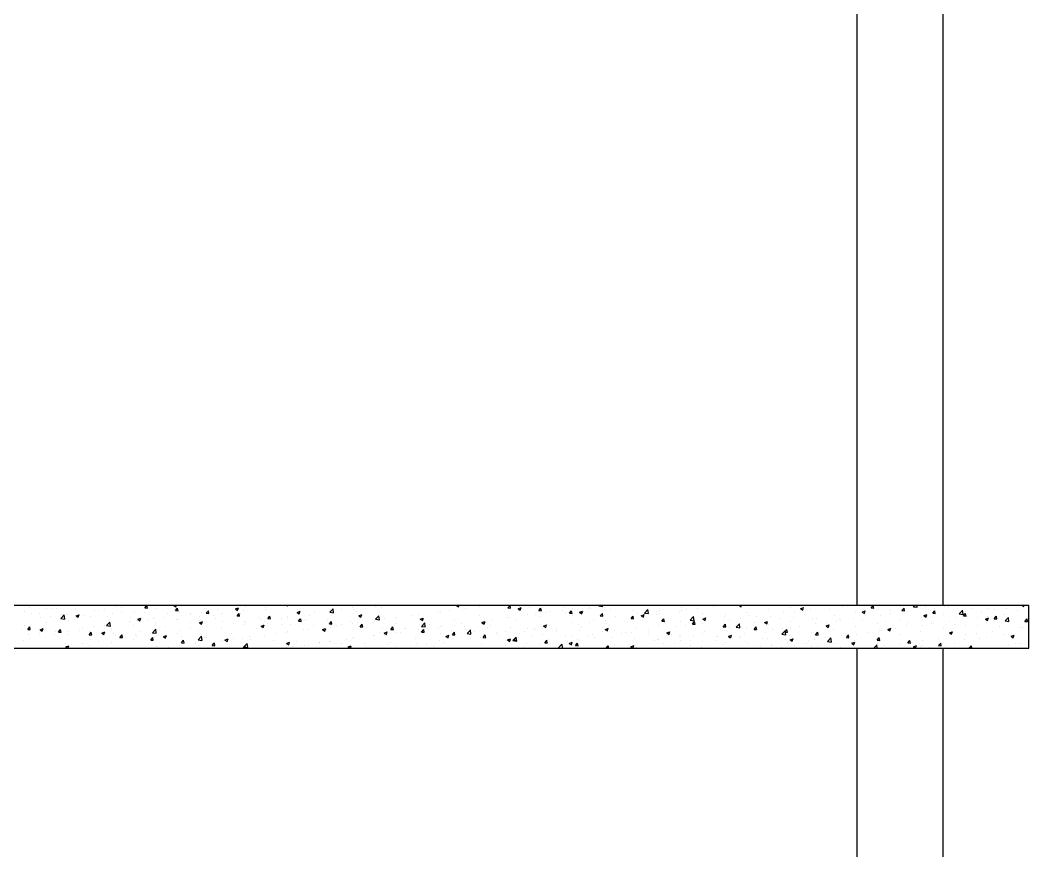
# Model space of a CAD drawing. Header units: metres. Extents: x -55 to 385, y 16 to 159.
# Drawn here: x -23.031 to -20.68, y 72.568 to 74.505 of the extents above; entities that cross this region are included whole.
import ezdxf

# ---------------------------------------------------------------- set-up
doc = ezdxf.new("R2010")
doc.units = ezdxf.units.M
doc.header["$MEASUREMENT"] = 0

msp = doc.modelspace()

# ---------------------------------------------------------------- linework, layer by layer
for p, q in [((-21.07956, 73.14066), (-21.07956, 76.04066)), ((-20.87956, 73.14066), (-20.87956, 75.24066)), ((-27.47955, 73.14066), (-20.67956, 73.14066)), ((-22.80791, 73.14066), (-22.80654, 73.14054)), ((-22.80647, 73.14066), (-22.80647, 73.14066)), ((-22.74079, 73.13479), (-22.73597, 73.14054)), ((-22.73475, 73.13438), (-22.7359, 73.14065)), ((-22.67317, 73.14031), (-22.67226, 73.14066)), ((-22.67317, 73.14031), (-22.6682, 73.13696)), ((-22.66813, 73.13707), (-22.66692, 73.14066)), ((-22.41285, 73.14066), (-22.40725, 73.13979)), ((-22.40717, 73.13988), (-22.40727, 73.14066)), ((-22.21838, 73.14028), (-22.21838, 73.14028)), ((-22.0143, 73.14053), (-22.01395, 73.14066)), ((-22.0143, 73.14053), (-22.00932, 73.13718)), ((-22.00925, 73.13729), (-22.00812, 73.14066)), ((-21.96203, 73.14066), (-21.95971, 73.14046)), ((-21.95963, 73.14057), (-21.95965, 73.14066)), ((-21.89396, 73.13471), (-21.88914, 73.14045)), ((-21.88791, 73.1343), (-21.88907, 73.14057)), ((-21.69406, 73.14031), (-21.69406, 73.14031)), ((-21.68233, 73.13927), (-21.681, 73.14066)), ((-21.67336, 73.13798), (-21.67368, 73.14066)), ((-21.3553, 73.14066), (-21.35045, 73.13739)), ((-21.35038, 73.1375), (-21.34932, 73.14066)), ((-21.12589, 73.1402), (-21.12589, 73.1402)), ((-21.11615, 73.14066), (-21.11287, 73.14038)), ((-21.1128, 73.14049), (-21.11283, 73.14066)), ((-21.08503, 73.13979), (-21.08503, 73.13979)), ((-21.04712, 73.13462), (-21.0423, 73.14037)), ((-21.04107, 73.13421), (-21.04223, 73.14048)), ((-20.97289, 73.14026), (-20.97289, 73.14026)), ((-20.94852, 73.13737), (-20.94537, 73.14066)), ((-20.93955, 73.13608), (-20.94009, 73.14066)), ((-20.72423, 73.1403), (-20.72423, 73.1403)), ((-20.6961, 73.14066), (-20.69158, 73.13761)), ((-20.6915, 73.13772), (-20.69052, 73.14066)), ((-20.67956, 73.04066), (-20.67956, 73.14066)), ((-23.02018, 73.12579), (-23.02018, 73.12579)), ((-23.00849, 73.13522), (-23.00849, 73.13522)), ((-23.00483, 73.12237), (-23.00483, 73.12237)), ((-22.9874, 73.12178), (-22.9874, 73.12178)), ((-22.96883, 73.13283), (-22.96883, 73.13283)), ((-22.9551, 73.13296), (-22.9551, 73.13296)), ((-22.94651, 73.13238), (-22.94651, 73.13238)), ((-22.9365, 73.10997), (-22.92872, 73.11809)), ((-22.93402, 73.11953), (-22.93402, 73.11953)), ((-22.92754, 73.10867), (-22.92864, 73.11817)), ((-22.92214, 73.11959), (-22.92214, 73.11959)), ((-22.91832, 73.13923), (-22.91832, 73.13923)), ((-22.90172, 73.1307), (-22.90172, 73.1307)), ((-22.90091, 73.11607), (-22.89391, 73.11876)), ((-22.89586, 73.11283), (-22.89383, 73.11887)), ((-22.88064, 73.11727), (-22.88064, 73.11727)), ((-22.85898, 73.1279), (-22.85898, 73.1279)), ((-22.84834, 73.12845), (-22.84834, 73.12845)), ((-22.83395, 73.1312), (-22.83395, 73.1312)), ((-22.81626, 73.12048), (-22.81626, 73.12048)), ((-22.79607, 73.13618), (-22.79607, 73.13618)), ((-22.79496, 73.12619), (-22.79496, 73.12619)), ((-22.76575, 73.12689), (-22.76575, 73.12689)), ((-22.74157, 73.12394), (-22.74157, 73.12394)), ((-22.74079, 73.13479), (-22.73482, 73.13427)), ((-22.71381, 73.13438), (-22.71381, 73.13438)), ((-22.68819, 73.12168), (-22.68819, 73.12168)), ((-22.66907, 73.12852), (-22.66425, 73.13426)), ((-22.66907, 73.12852), (-22.66309, 73.12799)), ((-22.66302, 73.12811), (-22.66418, 73.13437)), ((-22.65904, 73.12276), (-22.65904, 73.12276)), ((-22.63481, 73.11943), (-22.63481, 73.11943)), ((-22.63316, 73.12165), (-22.63316, 73.12165)), ((-22.60813, 73.12495), (-22.60813, 73.12495)), ((-22.60073, 73.13277), (-22.60073, 73.13277)), ((-22.59734, 73.12224), (-22.59252, 73.12799)), ((-22.59734, 73.12224), (-22.59137, 73.12172)), ((-22.59129, 73.12183), (-22.59245, 73.1281)), ((-22.58143, 73.11717), (-22.58143, 73.11717)), ((-22.57026, 73.12993), (-22.57026, 73.12993)), ((-22.56123, 73.12203), (-22.56123, 73.12203)), ((-22.52946, 73.1323), (-22.52246, 73.13499)), ((-22.52946, 73.1323), (-22.52449, 73.12895)), ((-22.52562, 73.11596), (-22.5208, 73.12171)), ((-22.52441, 73.12906), (-22.52239, 73.1351)), ((-22.51957, 73.11555), (-22.52072, 73.12182)), ((-22.51845, 73.12083), (-22.51845, 73.12083)), ((-22.50989, 73.12908), (-22.50989, 73.12908)), ((-22.5071, 73.13825), (-22.5071, 73.13825)), ((-22.46013, 73.13084), (-22.46013, 73.13084)), ((-22.45938, 73.13548), (-22.45938, 73.13548)), ((-22.38575, 73.12429), (-22.37875, 73.12698)), ((-22.38575, 73.12429), (-22.38077, 73.12094)), ((-22.38231, 73.1187), (-22.38231, 73.1187)), ((-22.3807, 73.12105), (-22.37867, 73.1271)), ((-22.35731, 73.11673), (-22.35731, 73.11673)), ((-22.34444, 73.12369), (-22.34444, 73.12369)), ((-22.30942, 73.12462), (-22.30163, 73.13274)), ((-22.30942, 73.12462), (-22.30052, 73.12324)), ((-22.3068, 73.12313), (-22.3068, 73.12313)), ((-22.30045, 73.12332), (-22.30155, 73.13282)), ((-22.28128, 73.132), (-22.28128, 73.132)), ((-22.25625, 73.1353), (-22.25625, 73.1353)), ((-22.25486, 73.13063), (-22.25486, 73.13063)), ((-22.24698, 73.12587), (-22.24698, 73.12587)), ((-22.24203, 73.11629), (-22.23503, 73.11897)), ((-22.24203, 73.11629), (-22.23706, 73.11293)), ((-22.23699, 73.11304), (-22.23496, 73.11909)), ((-22.20352, 73.13767), (-22.20352, 73.13767)), ((-22.19373, 73.10677), (-22.19483, 73.11627)), ((-22.18866, 73.13588), (-22.18866, 73.13588)), ((-22.11862, 73.11744), (-22.11862, 73.11744)), ((-22.10228, 73.11828), (-22.10228, 73.11828)), ((-22.05547, 73.12575), (-22.05547, 73.12575)), ((-22.05094, 73.12532), (-22.05094, 73.12532)), ((-22.03043, 73.12905), (-22.03043, 73.12905)), ((-22.00043, 73.13172), (-22.00043, 73.13172)), ((-21.99256, 73.13403), (-21.99256, 73.13403)), ((-21.95952, 73.11626), (-21.95952, 73.11626)), ((-21.94849, 73.13922), (-21.94849, 73.13922)), ((-21.9012, 73.12627), (-21.9012, 73.12627)), ((-21.89396, 73.13471), (-21.88798, 73.13418)), ((-21.87059, 73.13252), (-21.86358, 73.13521)), ((-21.87059, 73.13252), (-21.86561, 73.12917)), ((-21.86799, 73.13895), (-21.86799, 73.13895)), ((-21.86554, 73.12928), (-21.86351, 73.13532)), ((-21.84785, 73.11937), (-21.84785, 73.11937)), ((-21.84288, 73.13628), (-21.84288, 73.13628)), ((-21.82965, 73.1195), (-21.82965, 73.1195)), ((-21.82223, 73.12843), (-21.81741, 73.13418)), ((-21.82223, 73.12843), (-21.81625, 73.12791)), ((-21.81618, 73.12802), (-21.81734, 73.13429)), ((-21.8146, 73.13669), (-21.8146, 73.13669)), ((-21.80462, 73.1228), (-21.80462, 73.1228)), ((-21.79591, 73.12687), (-21.79591, 73.12687)), ((-21.76674, 73.12779), (-21.76674, 73.12779)), ((-21.76122, 73.13444), (-21.76122, 73.13444)), ((-21.7606, 73.12434), (-21.7606, 73.12434)), ((-21.75051, 73.12216), (-21.74568, 73.1279)), ((-21.75051, 73.12216), (-21.74453, 73.12163)), ((-21.74446, 73.12175), (-21.74561, 73.12801)), ((-21.74457, 73.13391), (-21.74457, 73.13391)), ((-21.72687, 73.12451), (-21.71987, 73.1272)), ((-21.72687, 73.12451), (-21.7219, 73.12116)), ((-21.72183, 73.12127), (-21.7198, 73.12731)), ((-21.70784, 73.13218), (-21.70784, 73.13218)), ((-21.70359, 73.1361), (-21.70359, 73.1361)), ((-21.70228, 73.13435), (-21.70228, 73.13435)), ((-21.68233, 73.13927), (-21.67344, 73.13789)), ((-21.67878, 73.11588), (-21.67396, 73.12163)), ((-21.67855, 73.1394), (-21.67855, 73.1394)), ((-21.67273, 73.11547), (-21.67389, 73.12174)), ((-21.65446, 73.12993), (-21.65446, 73.12993)), ((-21.60107, 73.12767), (-21.60107, 73.12767)), ((-21.59199, 73.12156), (-21.59199, 73.12156)), ((-21.58316, 73.1165), (-21.57616, 73.11919)), ((-21.58316, 73.1165), (-21.57819, 73.11315)), ((-21.5788, 73.11655), (-21.5788, 73.11655)), ((-21.57811, 73.11326), (-21.57609, 73.1193)), ((-21.57561, 73.12272), (-21.56782, 73.13084)), ((-21.57561, 73.12272), (-21.56671, 73.12134)), ((-21.56664, 73.12142), (-21.56774, 73.13092)), ((-21.54769, 73.12542), (-21.54769, 73.12542)), ((-21.54745, 73.11937), (-21.54745, 73.11937)), ((-21.54148, 73.12796), (-21.54148, 73.12796)), ((-21.54092, 73.12154), (-21.54092, 73.12154)), ((-21.49431, 73.12316), (-21.49431, 73.12316)), ((-21.48954, 73.13546), (-21.48954, 73.13546)), ((-21.48913, 73.12938), (-21.48913, 73.12938)), ((-21.47777, 73.12985), (-21.47777, 73.12985)), ((-21.45274, 73.13315), (-21.45274, 73.13315)), ((-21.44093, 73.12091), (-21.44093, 73.12091)), ((-21.43081, 73.13939), (-21.43081, 73.13939)), ((-21.41486, 73.13813), (-21.41486, 73.13813)), ((-21.38755, 73.11865), (-21.38755, 73.11865)), ((-21.33697, 73.12311), (-21.33697, 73.12311)), ((-21.33416, 73.1164), (-21.33416, 73.1164)), ((-21.28562, 73.13015), (-21.28562, 73.13015)), ((-21.25195, 73.1236), (-21.25195, 73.1236)), ((-21.23511, 73.13656), (-21.23511, 73.13656)), ((-21.22692, 73.1269), (-21.22692, 73.1269)), ((-21.21171, 73.13274), (-21.20471, 73.13543)), ((-21.21171, 73.13274), (-21.20674, 73.12938)), ((-21.20667, 73.1295), (-21.20464, 73.13554)), ((-21.20167, 73.11977), (-21.20167, 73.11977)), ((-21.18904, 73.13189), (-21.18904, 73.13189)), ((-21.14335, 73.12978), (-21.14335, 73.12978)), ((-21.13304, 73.1178), (-21.13304, 73.1178)), ((-21.08253, 73.12421), (-21.08253, 73.12421)), ((-21.068, 73.12473), (-21.061, 73.12742)), ((-21.068, 73.12473), (-21.06302, 73.12138)), ((-21.06295, 73.12149), (-21.06092, 73.12753)), ((-21.06107, 73.11783), (-21.06107, 73.11783)), ((-21.04712, 73.13462), (-21.04114, 73.1341)), ((-21.0306, 73.1317), (-21.0306, 73.1317)), ((-21.02613, 73.11736), (-21.02613, 73.11736)), ((-21.00275, 73.12784), (-21.00275, 73.12784)), ((-21.0011, 73.12065), (-21.0011, 73.12065)), ((-20.97925, 73.13874), (-20.97925, 73.13874)), ((-20.97539, 73.12835), (-20.97057, 73.13409)), ((-20.97539, 73.12835), (-20.96942, 73.12783)), ((-20.96935, 73.12794), (-20.9705, 73.13421)), ((-20.96323, 73.12564), (-20.96323, 73.12564)), ((-20.94852, 73.13737), (-20.93963, 73.13599)), ((-20.94443, 73.13785), (-20.94443, 73.13785)), ((-20.92429, 73.11672), (-20.91728, 73.11941)), ((-20.92429, 73.11672), (-20.91931, 73.11337)), ((-20.91951, 73.13801), (-20.91951, 73.13801)), ((-20.91924, 73.11348), (-20.91721, 73.11952)), ((-20.90367, 73.12207), (-20.89885, 73.12782)), ((-20.90367, 73.12207), (-20.89769, 73.12155)), ((-20.90007, 73.13395), (-20.90007, 73.13395)), ((-20.89762, 73.12166), (-20.89878, 73.12793)), ((-20.87802, 73.11936), (-20.87802, 73.11936)), ((-20.87504, 73.13725), (-20.87504, 73.13725)), ((-20.86612, 73.13575), (-20.86612, 73.13575)), ((-20.8418, 73.12082), (-20.83401, 73.12894)), ((-20.8418, 73.12082), (-20.8329, 73.11944)), ((-20.83283, 73.11952), (-20.83393, 73.12902)), ((-20.83194, 73.1158), (-20.82712, 73.12154)), ((-20.82589, 73.11539), (-20.82705, 73.12166)), ((-20.82667, 73.1264), (-20.82667, 73.1264)), ((-20.81274, 73.13349), (-20.81274, 73.13349)), ((-20.78961, 73.12288), (-20.78961, 73.12288)), ((-20.77616, 73.1328), (-20.77616, 73.1328)), ((-20.75936, 73.13124), (-20.75936, 73.13124)), ((-20.73741, 73.11939), (-20.73741, 73.11939)), ((-20.73129, 73.13289), (-20.73129, 73.13289)), ((-20.70598, 73.12898), (-20.70598, 73.12898)), ((-22.98504, 73.1113), (-22.98504, 73.1113)), ((-22.97005, 73.09954), (-22.97005, 73.09954)), ((-22.96001, 73.1146), (-22.96001, 73.1146)), ((-22.9365, 73.10997), (-22.92761, 73.10859)), ((-22.91954, 73.10595), (-22.91954, 73.10595)), ((-22.90091, 73.11607), (-22.89593, 73.11271)), ((-22.8676, 73.11344), (-22.8676, 73.11344)), ((-22.834, 73.09273), (-22.834, 73.09273)), ((-22.82978, 73.09342), (-22.82199, 73.10153)), ((-22.82978, 73.09342), (-22.82089, 73.09204)), ((-22.82725, 73.11502), (-22.82725, 73.11502)), ((-22.82238, 73.09674), (-22.82238, 73.09674)), ((-22.82081, 73.09212), (-22.82192, 73.10162)), ((-22.77568, 73.10274), (-22.77568, 73.10274)), ((-22.77387, 73.11276), (-22.77387, 73.11276)), ((-22.76696, 73.0936), (-22.76696, 73.0936)), ((-22.75923, 73.10506), (-22.75923, 73.10506)), ((-22.7572, 73.10806), (-22.75222, 73.1047)), ((-22.7572, 73.10806), (-22.75019, 73.11075)), ((-22.75215, 73.10482), (-22.75012, 73.11086)), ((-22.73419, 73.10835), (-22.73419, 73.10835)), ((-22.72049, 73.11051), (-22.72049, 73.11051)), ((-22.71736, 73.11275), (-22.71736, 73.11275)), ((-22.71502, 73.10109), (-22.71502, 73.10109)), ((-22.69632, 73.11334), (-22.69632, 73.11334)), ((-22.66711, 73.10825), (-22.66711, 73.10825)), ((-22.66368, 73.10814), (-22.66368, 73.10814)), ((-22.63508, 73.10081), (-22.63508, 73.10081)), ((-22.61373, 73.10599), (-22.61373, 73.10599)), ((-22.61348, 73.10005), (-22.60648, 73.10274)), ((-22.61348, 73.10005), (-22.60851, 73.0967)), ((-22.61317, 73.11454), (-22.61317, 73.11454)), ((-22.60844, 73.09681), (-22.60641, 73.10285)), ((-22.57676, 73.11082), (-22.57676, 73.11082)), ((-22.56034, 73.10374), (-22.56034, 73.10374)), ((-22.53341, 73.09881), (-22.53341, 73.09881)), ((-22.52805, 73.11492), (-22.52805, 73.11492)), ((-22.52562, 73.11596), (-22.51964, 73.11544)), ((-22.5111, 73.09579), (-22.5111, 73.09579)), ((-22.50837, 73.1021), (-22.50837, 73.1021)), ((-22.50696, 73.10148), (-22.50696, 73.10148)), ((-22.47466, 73.11266), (-22.47466, 73.11266)), ((-22.4705, 73.10709), (-22.4705, 73.10709)), ((-22.46977, 73.09204), (-22.46277, 73.09473)), ((-22.46472, 73.0888), (-22.46269, 73.09484)), ((-22.46059, 73.10219), (-22.46059, 73.10219)), ((-22.45389, 73.10969), (-22.44907, 73.11543)), ((-22.45389, 73.10969), (-22.44791, 73.10917)), ((-22.45358, 73.09923), (-22.45358, 73.09923)), ((-22.44784, 73.10928), (-22.449, 73.11555)), ((-22.42194, 73.09584), (-22.42194, 73.09584)), ((-22.42128, 73.11041), (-22.42128, 73.11041)), ((-22.40865, 73.10969), (-22.40865, 73.10969)), ((-22.40735, 73.1154), (-22.40735, 73.1154)), ((-22.4002, 73.09697), (-22.4002, 73.09697)), ((-22.38216, 73.10341), (-22.37734, 73.10916)), ((-22.38216, 73.10341), (-22.37619, 73.10289)), ((-22.37612, 73.103), (-22.37727, 73.10927)), ((-22.3679, 73.10815), (-22.3679, 73.10815)), ((-22.36362, 73.10585), (-22.36362, 73.10585)), ((-22.34681, 73.09472), (-22.34681, 73.09472)), ((-22.31452, 73.10589), (-22.31452, 73.10589)), ((-22.31044, 73.09714), (-22.30562, 73.10288)), ((-22.31044, 73.09714), (-22.30446, 73.09662)), ((-22.30439, 73.09673), (-22.30555, 73.103)), ((-22.3053, 73.11586), (-22.3053, 73.11586)), ((-22.28256, 73.09586), (-22.28256, 73.09586)), ((-22.26113, 73.10364), (-22.26113, 73.10364)), ((-22.25608, 73.09734), (-22.25608, 73.09734)), ((-22.24468, 73.10084), (-22.24468, 73.10084)), ((-22.23871, 73.09086), (-22.23389, 73.09661)), ((-22.23266, 73.09045), (-22.23382, 73.09672)), ((-22.20775, 73.10138), (-22.20775, 73.10138)), ((-22.20473, 73.10438), (-22.20473, 73.10438)), ((-22.20269, 73.10807), (-22.19491, 73.11619)), ((-22.20269, 73.10807), (-22.1938, 73.10669)), ((-22.18153, 73.10916), (-22.18153, 73.10916)), ((-22.15649, 73.11245), (-22.15649, 73.11245)), ((-22.15437, 73.09913), (-22.15437, 73.09913)), ((-22.15422, 73.11078), (-22.15422, 73.11078)), ((-22.10099, 73.09687), (-22.10099, 73.09687)), ((-22.09832, 73.10828), (-22.09132, 73.11096)), ((-22.09832, 73.10828), (-22.09335, 73.10492)), ((-22.09597, 73.09152), (-22.08818, 73.09964)), ((-22.09327, 73.10503), (-22.09125, 73.11108)), ((-22.087, 73.09022), (-22.08811, 73.09972)), ((-22.07615, 73.09624), (-22.07615, 73.09624)), ((-22.04761, 73.09462), (-22.04761, 73.09462)), ((-22.01887, 73.09459), (-22.01887, 73.09459)), ((-22.01784, 73.10625), (-22.01784, 73.10625)), ((-22.00164, 73.09843), (-22.00164, 73.09843)), ((-21.95571, 73.10291), (-21.95571, 73.10291)), ((-21.95461, 73.10027), (-21.94761, 73.10296)), ((-21.95461, 73.10027), (-21.94963, 73.09691)), ((-21.94971, 73.10593), (-21.94971, 73.10593)), ((-21.94956, 73.09703), (-21.94753, 73.10307)), ((-21.93555, 73.0943), (-21.93555, 73.0943)), ((-21.93068, 73.1062), (-21.93068, 73.1062)), ((-21.89836, 73.11297), (-21.89836, 73.11297)), ((-21.8928, 73.11119), (-21.8928, 73.11119)), ((-21.87724, 73.10431), (-21.87724, 73.10431)), ((-21.81892, 73.11432), (-21.81892, 73.11432)), ((-21.8109, 73.09226), (-21.80389, 73.09495)), ((-21.80585, 73.08902), (-21.80382, 73.09506)), ((-21.79713, 73.09358), (-21.79713, 73.09358)), ((-21.74578, 73.10062), (-21.74578, 73.10062)), ((-21.72989, 73.09666), (-21.72989, 73.09666)), ((-21.70486, 73.09995), (-21.70486, 73.09995)), ((-21.69527, 73.10702), (-21.69527, 73.10702)), ((-21.67878, 73.11588), (-21.6728, 73.11536)), ((-21.66699, 73.10494), (-21.66699, 73.10494)), ((-21.66409, 73.09935), (-21.66409, 73.09935)), ((-21.64334, 73.11452), (-21.64334, 73.11452)), ((-21.60705, 73.10961), (-21.60223, 73.11535)), ((-21.60705, 73.10961), (-21.60108, 73.10908)), ((-21.60577, 73.10936), (-21.60577, 73.10936)), ((-21.60383, 73.11326), (-21.60383, 73.11326)), ((-21.601, 73.1092), (-21.60216, 73.11546)), ((-21.5427, 73.09467), (-21.5427, 73.09467)), ((-21.53533, 73.10333), (-21.53051, 73.10908)), ((-21.53533, 73.10333), (-21.52935, 73.10281)), ((-21.52928, 73.10292), (-21.53044, 73.10919)), ((-21.49076, 73.10217), (-21.49076, 73.10217)), ((-21.47904, 73.09371), (-21.47904, 73.09371)), ((-21.46888, 73.10617), (-21.46109, 73.11429)), ((-21.46888, 73.10617), (-21.45999, 73.10479)), ((-21.4636, 73.09706), (-21.45878, 73.1028)), ((-21.4636, 73.09706), (-21.45762, 73.09653)), ((-21.45992, 73.10487), (-21.46102, 73.11437)), ((-21.45755, 73.09665), (-21.45871, 73.10291)), ((-21.44117, 73.09869), (-21.44117, 73.09869)), ((-21.43945, 73.1085), (-21.43245, 73.11118)), ((-21.43945, 73.1085), (-21.43447, 73.10514)), ((-21.43941, 73.10921), (-21.43941, 73.10921)), ((-21.4344, 73.10525), (-21.43237, 73.11129)), ((-21.39188, 73.09078), (-21.38705, 73.09653)), ((-21.3889, 73.11561), (-21.3889, 73.11561)), ((-21.38583, 73.09037), (-21.38698, 73.09664)), ((-21.37801, 73.10701), (-21.37801, 73.10701)), ((-21.36216, 73.08962), (-21.35437, 73.09774)), ((-21.35319, 73.08832), (-21.3543, 73.09782)), ((-21.35298, 73.1103), (-21.35298, 73.1103)), ((-21.31831, 73.09975), (-21.31831, 73.09975)), ((-21.31511, 73.11529), (-21.31511, 73.11529)), ((-21.29573, 73.10049), (-21.28873, 73.10317)), ((-21.29573, 73.10049), (-21.29076, 73.09713)), ((-21.29069, 73.09724), (-21.28866, 73.10329)), ((-21.28684, 73.09686), (-21.28684, 73.09686)), ((-21.28078, 73.11414), (-21.28078, 73.11414)), ((-21.25999, 73.10976), (-21.25999, 73.10976)), ((-21.23633, 73.10327), (-21.23633, 73.10327)), ((-21.2274, 73.11188), (-21.2274, 73.11188)), ((-21.18439, 73.11076), (-21.18439, 73.11076)), ((-21.17771, 73.09781), (-21.17771, 73.09781)), ((-21.17402, 73.10963), (-21.17402, 73.10963)), ((-21.1522, 73.10076), (-21.1522, 73.10076)), ((-21.15202, 73.09248), (-21.14502, 73.09517)), ((-21.14697, 73.08923), (-21.14495, 73.09528)), ((-21.12716, 73.10405), (-21.12716, 73.10405)), ((-21.12063, 73.10737), (-21.12063, 73.10737)), ((-21.11939, 73.10782), (-21.11939, 73.10782)), ((-21.08929, 73.10904), (-21.08929, 73.10904)), ((-21.06725, 73.10512), (-21.06725, 73.10512)), ((-21.03181, 73.09841), (-21.03181, 73.09841)), ((-21.01387, 73.10286), (-21.01387, 73.10286)), ((-20.98047, 73.10546), (-20.98047, 73.10546)), ((-20.96456, 73.09285), (-20.96456, 73.09285)), ((-20.96049, 73.10061), (-20.96049, 73.10061)), ((-20.92996, 73.11186), (-20.92996, 73.11186)), ((-20.92638, 73.09451), (-20.92638, 73.09451)), ((-20.9071, 73.09835), (-20.9071, 73.09835)), ((-20.90624, 73.10286), (-20.90624, 73.10286)), ((-20.90135, 73.09781), (-20.90135, 73.09781)), ((-20.86347, 73.10279), (-20.86347, 73.10279)), ((-20.85372, 73.0961), (-20.85372, 73.0961)), ((-20.84792, 73.11287), (-20.84792, 73.11287)), ((-20.83194, 73.1158), (-20.82597, 73.11528)), ((-20.82789, 73.09311), (-20.82789, 73.09311)), ((-20.80034, 73.09384), (-20.80034, 73.09384)), ((-20.80032, 73.11111), (-20.80032, 73.11111)), ((-20.78057, 73.10871), (-20.77357, 73.1114)), ((-20.78057, 73.10871), (-20.7756, 73.10536)), ((-20.77738, 73.09951), (-20.77738, 73.09951)), ((-20.77553, 73.10547), (-20.7735, 73.11151)), ((-20.77528, 73.1144), (-20.77528, 73.1144)), ((-20.76022, 73.10952), (-20.7554, 73.11527)), ((-20.76022, 73.10952), (-20.75424, 73.109)), ((-20.75417, 73.10911), (-20.75532, 73.11538)), ((-20.73507, 73.10427), (-20.72728, 73.11239)), ((-20.73507, 73.10427), (-20.72618, 73.10289)), ((-20.7261, 73.10297), (-20.72721, 73.11247)), ((-20.72544, 73.10701), (-20.72544, 73.10701)), ((-20.68849, 73.10325), (-20.68367, 73.10899)), ((-20.68849, 73.10325), (-20.68251, 73.10272)), ((-20.68244, 73.10284), (-20.6836, 73.1091)), ((-23.02838, 73.08438), (-23.02838, 73.08438)), ((-23.02139, 73.0925), (-23.02139, 73.0925)), ((-23.01382, 73.08467), (-23.009, 73.09042)), ((-23.01382, 73.08467), (-23.00785, 73.08415)), ((-23.01135, 73.07186), (-23.01135, 73.07186)), ((-23.00777, 73.08426), (-23.00893, 73.09053)), ((-22.98632, 73.07516), (-22.98632, 73.07516)), ((-22.98493, 73.08381), (-22.97793, 73.0865)), ((-22.98493, 73.08381), (-22.97996, 73.08046)), ((-22.97988, 73.08057), (-22.97786, 73.08662)), ((-22.975, 73.08213), (-22.975, 73.08213)), ((-22.95064, 73.07271), (-22.95064, 73.07271)), ((-22.94844, 73.08015), (-22.94844, 73.08015)), ((-22.9421, 73.0784), (-22.93728, 73.08414)), ((-22.9421, 73.0784), (-22.93612, 73.07787)), ((-22.93605, 73.07799), (-22.93721, 73.08426)), ((-22.92162, 73.07987), (-22.92162, 73.07987)), ((-22.92075, 73.07266), (-22.92075, 73.07266)), ((-22.89232, 73.08272), (-22.89232, 73.08272)), ((-22.88529, 73.08846), (-22.88529, 73.08846)), ((-22.87037, 73.07212), (-22.86555, 73.07787)), ((-22.87037, 73.07212), (-22.86439, 73.0716)), ((-22.86882, 73.08015), (-22.86882, 73.08015)), ((-22.86823, 73.07762), (-22.86823, 73.07762)), ((-22.86432, 73.07171), (-22.86548, 73.07798)), ((-22.86025, 73.09176), (-22.86025, 73.09176)), ((-22.84122, 73.07581), (-22.83422, 73.07849)), ((-22.84122, 73.07581), (-22.83624, 73.07245)), ((-22.83617, 73.07256), (-22.83414, 73.07861)), ((-22.81747, 73.08719), (-22.81747, 73.08719)), ((-22.81485, 73.07536), (-22.81485, 73.07536)), ((-22.81004, 73.07078), (-22.81004, 73.07078)), ((-22.79865, 73.06585), (-22.79382, 73.07159)), ((-22.7926, 73.06544), (-22.79375, 73.07171)), ((-22.76147, 73.07311), (-22.76147, 73.07311)), ((-22.75172, 73.08079), (-22.75172, 73.08079)), ((-22.72306, 73.07687), (-22.71527, 73.08498)), ((-22.72306, 73.07687), (-22.71416, 73.07549)), ((-22.72263, 73.0739), (-22.72263, 73.0739)), ((-22.71409, 73.07557), (-22.71519, 73.08506)), ((-22.70809, 73.07085), (-22.70809, 73.07085)), ((-22.6975, 73.0678), (-22.6905, 73.07048)), ((-22.6934, 73.0908), (-22.6934, 73.0908)), ((-22.69246, 73.06455), (-22.69043, 73.0706)), ((-22.66489, 73.07485), (-22.66489, 73.07485)), ((-22.65947, 73.08221), (-22.65947, 73.08221)), ((-22.63444, 73.08551), (-22.63444, 73.08551)), ((-22.61438, 73.08125), (-22.61438, 73.08125)), ((-22.59656, 73.09049), (-22.59656, 73.09049)), ((-22.56245, 73.08875), (-22.56245, 73.08875)), ((-22.53857, 73.07582), (-22.53857, 73.07582)), ((-22.48026, 73.08583), (-22.48026, 73.08583)), ((-22.46977, 73.09204), (-22.46479, 73.08869)), ((-22.43365, 73.07596), (-22.43365, 73.07596)), ((-22.40987, 73.0764), (-22.40987, 73.0764)), ((-22.40862, 73.07926), (-22.40862, 73.07926)), ((-22.37075, 73.08424), (-22.37075, 73.08424)), ((-22.35852, 73.08344), (-22.35852, 73.08344)), ((-22.32606, 73.08403), (-22.31905, 73.08672)), ((-22.32606, 73.08403), (-22.32108, 73.08068)), ((-22.32101, 73.08079), (-22.31898, 73.08683)), ((-22.30801, 73.08984), (-22.30801, 73.08984)), ((-22.30759, 73.09256), (-22.30759, 73.09256)), ((-22.29343, 73.09246), (-22.29343, 73.09246)), ((-22.24005, 73.09021), (-22.24005, 73.09021)), ((-22.23871, 73.09086), (-22.23274, 73.09034)), ((-22.20784, 73.06971), (-22.20784, 73.06971)), ((-22.20595, 73.07109), (-22.20595, 73.07109)), ((-22.19279, 73.07622), (-22.19279, 73.07622)), ((-22.18667, 73.08795), (-22.18667, 73.08795)), ((-22.1828, 73.07301), (-22.1828, 73.07301)), ((-22.18234, 73.07602), (-22.17534, 73.07871)), ((-22.18234, 73.07602), (-22.17737, 73.07267)), ((-22.1773, 73.07278), (-22.17527, 73.07882)), ((-22.16699, 73.08459), (-22.16217, 73.09033)), ((-22.16699, 73.08459), (-22.16101, 73.08407)), ((-22.16094, 73.08418), (-22.16209, 73.09045)), ((-22.15544, 73.07749), (-22.15544, 73.07749)), ((-22.14493, 73.078), (-22.14493, 73.078)), ((-22.13447, 73.08623), (-22.13447, 73.08623)), ((-22.13329, 73.0857), (-22.13329, 73.0857)), ((-22.1035, 73.08499), (-22.1035, 73.08499)), ((-22.09597, 73.09152), (-22.08708, 73.09014)), ((-22.09526, 73.07831), (-22.09044, 73.08406)), ((-22.09526, 73.07831), (-22.08928, 73.07779)), ((-22.08921, 73.0779), (-22.09037, 73.08417)), ((-22.08177, 73.08631), (-22.08177, 73.08631)), ((-22.0799, 73.08344), (-22.0799, 73.08344)), ((-22.05674, 73.08961), (-22.05674, 73.08961)), ((-22.05219, 73.07428), (-22.05219, 73.07428)), ((-22.05215, 73.09203), (-22.05215, 73.09203)), ((-22.03863, 73.06802), (-22.03163, 73.0707)), ((-22.03358, 73.06477), (-22.03156, 73.07082)), ((-22.02652, 73.08118), (-22.02652, 73.08118)), ((-22.02353, 73.07204), (-22.01871, 73.07778)), ((-22.02353, 73.07204), (-22.01756, 73.07152)), ((-22.01749, 73.07163), (-22.01864, 73.0779)), ((-21.99422, 73.09236), (-21.99422, 73.09236)), ((-21.99387, 73.08429), (-21.99387, 73.08429)), ((-21.98925, 73.07497), (-21.98146, 73.08308)), ((-21.98925, 73.07497), (-21.98035, 73.07359)), ((-21.98028, 73.07367), (-21.98138, 73.08316)), ((-21.97314, 73.07893), (-21.97314, 73.07893)), ((-21.95181, 73.06576), (-21.94699, 73.07151)), ((-21.95092, 73.07264), (-21.95092, 73.07264)), ((-21.94576, 73.06535), (-21.94692, 73.07162)), ((-21.94084, 73.09011), (-21.94084, 73.09011)), ((-21.91976, 73.07667), (-21.91976, 73.07667)), ((-21.91911, 73.07175), (-21.91911, 73.07175)), ((-21.89958, 73.07968), (-21.89958, 73.07968)), ((-21.88746, 73.08785), (-21.88746, 73.08785)), ((-21.86637, 73.07442), (-21.86637, 73.07442)), ((-21.85596, 73.08006), (-21.85596, 73.08006)), ((-21.84907, 73.08608), (-21.84907, 73.08608)), ((-21.83905, 73.06932), (-21.83905, 73.06932)), ((-21.83408, 73.0856), (-21.83408, 73.0856)), ((-21.83092, 73.08336), (-21.83092, 73.08336)), ((-21.81299, 73.07216), (-21.81299, 73.07216)), ((-21.8109, 73.09226), (-21.80592, 73.0889)), ((-21.79305, 73.08834), (-21.79305, 73.08834)), ((-21.78073, 73.07933), (-21.78073, 73.07933)), ((-21.78069, 73.08334), (-21.78069, 73.08334)), ((-21.75961, 73.06991), (-21.75961, 73.06991)), ((-21.72731, 73.08108), (-21.72731, 73.08108)), ((-21.72241, 73.08934), (-21.72241, 73.08934)), ((-21.69649, 73.07373), (-21.69649, 73.07373)), ((-21.67393, 73.07883), (-21.67393, 73.07883)), ((-21.66718, 73.08425), (-21.66018, 73.08694)), ((-21.66718, 73.08425), (-21.66221, 73.0809)), ((-21.66214, 73.08101), (-21.66011, 73.08705)), ((-21.64455, 73.08123), (-21.64455, 73.08123)), ((-21.63014, 73.07381), (-21.63014, 73.07381)), ((-21.62055, 73.07657), (-21.62055, 73.07657)), ((-21.6051, 73.07711), (-21.6051, 73.07711)), ((-21.59321, 73.08827), (-21.59321, 73.08827)), ((-21.56723, 73.0821), (-21.56723, 73.0821)), ((-21.56717, 73.07432), (-21.56717, 73.07432)), ((-21.52347, 73.07624), (-21.51647, 73.07893)), ((-21.52347, 73.07624), (-21.5185, 73.07289)), ((-21.51842, 73.073), (-21.5164, 73.07904)), ((-21.51378, 73.07206), (-21.51378, 73.07206)), ((-21.50408, 73.09041), (-21.50408, 73.09041)), ((-21.49326, 73.06972), (-21.49326, 73.06972)), ((-21.4604, 73.06981), (-21.4604, 73.06981)), ((-21.44063, 73.07592), (-21.44063, 73.07592)), ((-21.43494, 73.07973), (-21.43494, 73.07973)), ((-21.39188, 73.09078), (-21.3859, 73.09026)), ((-21.39012, 73.08233), (-21.39012, 73.08233)), ((-21.37976, 73.06823), (-21.37275, 73.07092)), ((-21.37929, 73.07086), (-21.37929, 73.07086)), ((-21.37663, 73.08974), (-21.37663, 73.08974)), ((-21.37471, 73.06499), (-21.37268, 73.07103)), ((-21.36216, 73.08962), (-21.35327, 73.08824)), ((-21.34141, 73.07585), (-21.34141, 73.07585)), ((-21.33818, 73.08982), (-21.33818, 73.08982)), ((-21.32015, 73.08451), (-21.31533, 73.09025)), ((-21.32015, 73.08451), (-21.31417, 73.08398)), ((-21.3141, 73.08409), (-21.31526, 73.09036)), ((-21.29434, 73.07779), (-21.29434, 73.07779)), ((-21.27826, 73.08416), (-21.27826, 73.08416)), ((-21.25544, 73.07307), (-21.24765, 73.08118)), ((-21.25544, 73.07307), (-21.24654, 73.07169)), ((-21.25322, 73.08746), (-21.25322, 73.08746)), ((-21.24842, 73.07823), (-21.2436, 73.08398)), ((-21.24842, 73.07823), (-21.24245, 73.07771)), ((-21.24647, 73.07177), (-21.24757, 73.08126)), ((-21.24237, 73.07782), (-21.24353, 73.08409)), ((-21.23754, 73.06998), (-21.23754, 73.06998)), ((-21.23603, 73.0878), (-21.23603, 73.0878)), ((-21.21535, 73.09244), (-21.21535, 73.09244)), ((-21.1856, 73.07747), (-21.1856, 73.07747)), ((-21.1767, 73.07195), (-21.17188, 73.0777)), ((-21.1767, 73.07195), (-21.17072, 73.07143)), ((-21.17065, 73.07154), (-21.1718, 73.07781)), ((-21.15202, 73.09248), (-21.14705, 73.08912)), ((-21.13426, 73.08452), (-21.13426, 73.08452)), ((-21.1156, 73.0696), (-21.1156, 73.0696)), ((-21.10497, 73.06568), (-21.10015, 73.07143)), ((-21.09892, 73.06527), (-21.10008, 73.07154)), ((-21.08375, 73.09092), (-21.08375, 73.09092)), ((-21.0812, 73.07283), (-21.0812, 73.07283)), ((-21.05244, 73.07791), (-21.05244, 73.07791)), ((-21.02741, 73.08121), (-21.02741, 73.08121)), ((-21.02288, 73.08284), (-21.02288, 73.08284)), ((-21.00831, 73.08447), (-21.00131, 73.08716)), ((-21.00831, 73.08447), (-21.00333, 73.08111)), ((-21.00326, 73.08123), (-21.00123, 73.08727)), ((-20.98953, 73.0862), (-20.98953, 73.0862)), ((-20.98168, 73.07217), (-20.98168, 73.07217)), ((-20.93117, 73.07857), (-20.93117, 73.07857)), ((-20.87923, 73.08607), (-20.87923, 73.08607)), ((-20.8646, 73.07646), (-20.85759, 73.07915)), ((-20.8646, 73.07646), (-20.85962, 73.0731)), ((-20.85955, 73.07322), (-20.85752, 73.07926)), ((-20.82662, 73.07167), (-20.82662, 73.07167)), ((-20.80159, 73.07496), (-20.80159, 73.07496)), ((-20.76372, 73.07995), (-20.76372, 73.07995)), ((-20.74696, 73.09158), (-20.74696, 73.09158)), ((-20.73542, 73.07322), (-20.73542, 73.07322)), ((-20.72666, 73.07372), (-20.72666, 73.07372)), ((-20.72088, 73.06845), (-20.71388, 73.07114)), ((-20.71584, 73.06521), (-20.71381, 73.07125)), ((-20.70056, 73.08826), (-20.70056, 73.08826)), ((-20.69358, 73.08933), (-20.69358, 73.08933)), ((-23.02261, 73.05921), (-23.02261, 73.05921)), ((-23.00896, 73.0627), (-23.00896, 73.0627)), ((-22.97126, 73.06625), (-22.97126, 73.06625)), ((-22.92668, 73.05075), (-22.92668, 73.05075)), ((-22.92524, 73.04355), (-22.91824, 73.04624)), ((-22.92007, 73.04066), (-22.91817, 73.04635)), ((-22.9116, 73.04902), (-22.9116, 73.04902)), ((-22.88656, 73.05231), (-22.88656, 73.05231)), ((-22.87003, 73.04686), (-22.87003, 73.04686)), ((-22.86836, 73.06077), (-22.86836, 73.06077)), ((-22.84869, 73.0573), (-22.84869, 73.0573)), ((-22.81869, 73.05391), (-22.81869, 73.05391)), ((-22.79865, 73.06585), (-22.79267, 73.06532)), ((-22.78553, 73.06561), (-22.78553, 73.06561)), ((-22.76818, 73.06031), (-22.76818, 73.06031)), ((-22.7605, 73.06891), (-22.7605, 73.06891)), ((-22.72692, 73.05957), (-22.7221, 73.06532)), ((-22.72692, 73.05957), (-22.72094, 73.05905)), ((-22.72087, 73.05916), (-22.72203, 73.06543)), ((-22.71624, 73.0678), (-22.71624, 73.0678)), ((-22.71353, 73.04579), (-22.71353, 73.04579)), ((-22.6975, 73.0678), (-22.69253, 73.06444)), ((-22.66074, 73.04607), (-22.66074, 73.04607)), ((-22.65521, 73.0558), (-22.65521, 73.0558)), ((-22.65519, 73.0533), (-22.65037, 73.05904)), ((-22.65519, 73.0533), (-22.64922, 73.05277)), ((-22.65471, 73.0686), (-22.65471, 73.0686)), ((-22.64914, 73.05289), (-22.6503, 73.05915)), ((-22.62287, 73.05105), (-22.62287, 73.05105)), ((-22.61633, 73.06031), (-22.60854, 73.06843)), ((-22.61633, 73.06031), (-22.60744, 73.05893)), ((-22.6156, 73.04796), (-22.6156, 73.04796)), ((-22.60736, 73.05902), (-22.60847, 73.06851)), ((-22.60132, 73.06634), (-22.60132, 73.06634)), ((-22.59689, 73.06581), (-22.59689, 73.06581)), ((-22.58347, 73.04702), (-22.57865, 73.05277)), ((-22.58347, 73.04702), (-22.57749, 73.0465)), ((-22.57742, 73.04661), (-22.57858, 73.05288)), ((-22.56366, 73.05546), (-22.56366, 73.05546)), ((-22.55972, 73.05937), (-22.55972, 73.05937)), ((-22.55379, 73.05979), (-22.54679, 73.06248)), ((-22.55379, 73.05979), (-22.54882, 73.05643)), ((-22.54874, 73.05655), (-22.54672, 73.06259)), ((-22.54794, 73.06409), (-22.54794, 73.06409)), ((-22.53468, 73.06266), (-22.53468, 73.06266)), ((-22.51232, 73.0625), (-22.51232, 73.0625)), ((-22.51174, 73.04075), (-22.50692, 73.04649)), ((-22.50961, 73.04376), (-22.50182, 73.05188)), ((-22.50575, 73.04066), (-22.50685, 73.0466)), ((-22.50064, 73.04246), (-22.50175, 73.05196)), ((-22.49681, 73.06765), (-22.49681, 73.06765)), ((-22.49456, 73.06183), (-22.49456, 73.06183)), ((-22.46181, 73.0689), (-22.46181, 73.0689)), ((-22.44118, 73.05957), (-22.44118, 73.05957)), ((-22.41008, 73.05178), (-22.40308, 73.05447)), ((-22.41008, 73.05178), (-22.4051, 73.04842)), ((-22.40503, 73.04854), (-22.403, 73.05458)), ((-22.38779, 73.05732), (-22.38779, 73.05732)), ((-22.36775, 73.04619), (-22.36775, 73.04619)), ((-22.35974, 73.05015), (-22.35974, 73.05015)), ((-22.33441, 73.05506), (-22.33441, 73.05506)), ((-22.3339, 73.05312), (-22.3339, 73.05312)), ((-22.30943, 73.0562), (-22.30943, 73.0562)), ((-22.30923, 73.05655), (-22.30923, 73.05655)), ((-22.30886, 73.05641), (-22.30886, 73.05641)), ((-22.28103, 73.05281), (-22.28103, 73.05281)), ((-22.27099, 73.0614), (-22.27099, 73.0614)), ((-22.26637, 73.04377), (-22.25936, 73.04646)), ((-22.26127, 73.04066), (-22.25929, 73.04657)), ((-22.25729, 73.06405), (-22.25729, 73.06405)), ((-22.25111, 73.06621), (-22.25111, 73.06621)), ((-22.22765, 73.05055), (-22.22765, 73.05055)), ((-22.17427, 73.0483), (-22.17427, 73.0483)), ((-22.16883, 73.05426), (-22.16883, 73.05426)), ((-22.12088, 73.04604), (-22.12088, 73.04604)), ((-22.11051, 73.06427), (-22.11051, 73.06427)), ((-22.10808, 73.04687), (-22.10808, 73.04687)), ((-22.10471, 73.0517), (-22.10471, 73.0517)), ((-22.08305, 73.05017), (-22.08305, 73.05017)), ((-22.05337, 73.05874), (-22.05337, 73.05874)), ((-22.04517, 73.05515), (-22.04517, 73.05515)), ((-22.03863, 73.06802), (-22.03366, 73.06466)), ((-22.00286, 73.06514), (-22.00286, 73.06514)), ((-21.98202, 73.06347), (-21.98202, 73.06347)), ((-21.95698, 73.06676), (-21.95698, 73.06676)), ((-21.95568, 73.0493), (-21.95568, 73.0493)), ((-21.95181, 73.06576), (-21.94583, 73.06524)), ((-21.90079, 73.04639), (-21.90079, 73.04639)), ((-21.89736, 73.05931), (-21.89736, 73.05931)), ((-21.89492, 73.06001), (-21.88792, 73.06269)), ((-21.89492, 73.06001), (-21.88994, 73.05665)), ((-21.88987, 73.05676), (-21.88784, 73.06281)), ((-21.88252, 73.05841), (-21.87473, 73.06653)), ((-21.88252, 73.05841), (-21.87363, 73.05703)), ((-21.88008, 73.05949), (-21.87526, 73.06523)), ((-21.88008, 73.05949), (-21.87411, 73.05896)), ((-21.87403, 73.05908), (-21.87519, 73.06535)), ((-21.87355, 73.05712), (-21.87466, 73.06661)), ((-21.85028, 73.05279), (-21.85028, 73.05279)), ((-21.81936, 73.0489), (-21.81936, 73.0489)), ((-21.80836, 73.05321), (-21.80354, 73.05896)), ((-21.80836, 73.05321), (-21.80238, 73.05269)), ((-21.80231, 73.0528), (-21.80346, 73.05907)), ((-21.79834, 73.06029), (-21.79834, 73.06029)), ((-21.7758, 73.04186), (-21.76801, 73.04998)), ((-21.76684, 73.04066), (-21.76793, 73.05006)), ((-21.7562, 73.05722), (-21.7562, 73.05722)), ((-21.7512, 73.052), (-21.7442, 73.05469)), ((-21.7512, 73.052), (-21.74623, 73.04864)), ((-21.747, 73.06733), (-21.747, 73.06733)), ((-21.74616, 73.04875), (-21.74413, 73.0548)), ((-21.73663, 73.04694), (-21.73181, 73.05268)), ((-21.73663, 73.04694), (-21.73065, 73.04641)), ((-21.73058, 73.04653), (-21.73174, 73.0528)), ((-21.73117, 73.06051), (-21.73117, 73.06051)), ((-21.70623, 73.06765), (-21.70623, 73.06765)), ((-21.69329, 73.0655), (-21.69329, 73.0655)), ((-21.6649, 73.04066), (-21.66008, 73.04641)), ((-21.65893, 73.04066), (-21.66001, 73.04652)), ((-21.65284, 73.0654), (-21.65284, 73.0654)), ((-21.64577, 73.04794), (-21.64577, 73.04794)), ((-21.6099, 73.04969), (-21.6099, 73.04969)), ((-21.60749, 73.04399), (-21.60049, 73.04668)), ((-21.60244, 73.04075), (-21.60042, 73.04679)), ((-21.59946, 73.06314), (-21.59946, 73.06314)), ((-21.59442, 73.05498), (-21.59442, 73.05498)), ((-21.55158, 73.0597), (-21.55158, 73.0597)), ((-21.54608, 73.06089), (-21.54608, 73.06089)), ((-21.54391, 73.06138), (-21.54391, 73.06138)), ((-21.53038, 73.05097), (-21.53038, 73.05097)), ((-21.50535, 73.05427), (-21.50535, 73.05427)), ((-21.4927, 73.05863), (-21.4927, 73.05863)), ((-21.49197, 73.06888), (-21.49197, 73.06888)), ((-21.4693, 73.04776), (-21.4693, 73.04776)), ((-21.46748, 73.05925), (-21.46748, 73.05925)), ((-21.43932, 73.05637), (-21.43932, 73.05637)), ((-21.41098, 73.05777), (-21.41098, 73.05777)), ((-21.40702, 73.06755), (-21.40702, 73.06755)), ((-21.40432, 73.06757), (-21.40432, 73.06757)), ((-21.39134, 73.04904), (-21.39134, 73.04904)), ((-21.38593, 73.05412), (-21.38593, 73.05412)), ((-21.37976, 73.06823), (-21.37478, 73.06488)), ((-21.35364, 73.0653), (-21.35364, 73.0653)), ((-21.35266, 73.06778), (-21.35266, 73.06778)), ((-21.3394, 73.05653), (-21.3394, 73.05653)), ((-21.33255, 73.05186), (-21.33255, 73.05186)), ((-21.30025, 73.06304), (-21.30025, 73.06304)), ((-21.28805, 73.06357), (-21.28805, 73.06357)), ((-21.27953, 73.04802), (-21.27953, 73.04802)), ((-21.27917, 73.04961), (-21.27917, 73.04961)), ((-21.24687, 73.06078), (-21.24687, 73.06078)), ((-21.24166, 73.053), (-21.24166, 73.053)), ((-21.23604, 73.06022), (-21.22904, 73.06291)), ((-21.23604, 73.06022), (-21.23107, 73.05687)), ((-21.231, 73.05698), (-21.22897, 73.06302)), ((-21.22579, 73.04735), (-21.22579, 73.04735)), ((-21.19784, 73.05281), (-21.19784, 73.05281)), ((-21.19349, 73.05853), (-21.19349, 73.05853)), ((-21.1785, 73.06132), (-21.1785, 73.06132)), ((-21.15347, 73.06461), (-21.15347, 73.06461)), ((-21.14871, 73.05651), (-21.14092, 73.06463)), ((-21.14871, 73.05651), (-21.13982, 73.05513)), ((-21.13974, 73.05522), (-21.14085, 73.06471)), ((-21.14011, 73.05627), (-21.14011, 73.05627)), ((-21.13952, 73.06282), (-21.13952, 73.06282)), ((-21.13548, 73.05123), (-21.13548, 73.05123)), ((-21.10497, 73.06568), (-21.09899, 73.06516)), ((-21.09233, 73.05222), (-21.08533, 73.0549)), ((-21.09233, 73.05222), (-21.08736, 73.04886)), ((-21.08728, 73.04897), (-21.08526, 73.05502)), ((-21.08673, 73.05402), (-21.08673, 73.05402)), ((-21.08497, 73.05763), (-21.08497, 73.05763)), ((-21.04132, 73.04066), (-21.0342, 73.04808)), ((-21.03325, 73.04066), (-21.03412, 73.04816)), ((-21.03334, 73.05176), (-21.03334, 73.05176)), ((-21.03325, 73.0594), (-21.02842, 73.06515)), ((-21.03325, 73.0594), (-21.02727, 73.05888)), ((-21.03303, 73.06513), (-21.03303, 73.06513)), ((-21.0272, 73.05899), (-21.02835, 73.06526)), ((-21.01584, 73.04675), (-21.01584, 73.04675)), ((-20.97996, 73.04951), (-20.97996, 73.04951)), ((-20.96152, 73.05313), (-20.9567, 73.05887)), ((-20.96152, 73.05313), (-20.95554, 73.05261)), ((-20.95547, 73.05272), (-20.95663, 73.05899)), ((-20.95269, 73.05507), (-20.95269, 73.05507)), ((-20.94862, 73.04421), (-20.94162, 73.04689)), ((-20.94357, 73.04096), (-20.94154, 73.04701)), ((-20.92765, 73.05836), (-20.92765, 73.05836)), ((-20.92658, 73.04725), (-20.92658, 73.04725)), ((-20.88979, 73.04685), (-20.88497, 73.0526)), ((-20.88979, 73.04685), (-20.88382, 73.04633)), ((-20.88978, 73.06335), (-20.88978, 73.06335)), ((-20.88374, 73.04644), (-20.8849, 73.05271)), ((-20.88045, 73.05278), (-20.88045, 73.05278)), ((-20.85205, 73.0532), (-20.85205, 73.0532)), ((-20.82911, 73.05982), (-20.82911, 73.05982)), ((-20.818, 73.04066), (-20.81325, 73.04632)), ((-20.81211, 73.04066), (-20.81317, 73.04644)), ((-20.79373, 73.06321), (-20.79373, 73.06321)), ((-20.7786, 73.06622), (-20.7786, 73.06622)), ((-20.72687, 73.04882), (-20.72687, 73.04882)), ((-20.72088, 73.06845), (-20.71591, 73.0651)), ((-20.71145, 73.05127), (-20.71145, 73.05127)), ((-20.70183, 73.05212), (-20.70183, 73.05212)), ((-24.27956, 73.04066), (-20.67956, 73.04066)), ((-22.985, 73.04074), (-22.985, 73.04074)), ((-22.97475, 73.0407), (-22.97475, 73.0407)), ((-22.92524, 73.04355), (-22.92095, 73.04066)), ((-22.68578, 73.04277), (-22.68578, 73.04277)), ((-22.66611, 73.04156), (-22.66611, 73.04156)), ((-22.51174, 73.04075), (-22.51079, 73.04066)), ((-22.50961, 73.04376), (-22.50071, 73.04238)), ((-22.41108, 73.04311), (-22.41108, 73.04311)), ((-22.39705, 73.0448), (-22.39705, 73.0448)), ((-22.26637, 73.04377), (-22.26176, 73.04066)), ((-22.22715, 73.04425), (-22.22715, 73.04425)), ((-22.15665, 73.0442), (-22.15665, 73.0442)), ((-22.0675, 73.04379), (-22.0675, 73.04379)), ((-22.01412, 73.04153), (-22.01412, 73.04153)), ((-21.85723, 73.04392), (-21.85723, 73.04392)), ((-21.7758, 73.04186), (-21.76806, 73.04066)), ((-21.60749, 73.04399), (-21.60256, 73.04066)), ((-21.59354, 73.04265), (-21.59354, 73.04265)), ((-21.44185, 73.04263), (-21.44185, 73.04263)), ((-21.30457, 73.04472), (-21.30457, 73.04472)), ((-21.25615, 73.04279), (-21.25615, 73.04279)), ((-21.18682, 73.04418), (-21.18682, 73.04418)), ((-21.1724, 73.0451), (-21.1724, 73.0451)), ((-21.11902, 73.04284), (-21.11902, 73.04284)), ((-21.07956, 70.14066), (-21.07956, 73.04066)), ((-21.05371, 73.04177), (-21.05371, 73.04177)), ((-20.94862, 73.04421), (-20.94364, 73.04085)), ((-20.93239, 73.04528), (-20.93239, 73.04528)), ((-20.91037, 73.04319), (-20.91037, 73.04319)), ((-20.87956, 72.34066), (-20.87956, 73.04066)), ((-20.8732, 73.045), (-20.8732, 73.045)), ((-20.81981, 73.04274), (-20.81981, 73.04274)), ((-20.76977, 73.04126), (-20.76977, 73.04126))]:
    msp.add_line(p, q)

doc.saveas('drawing.dxf')
